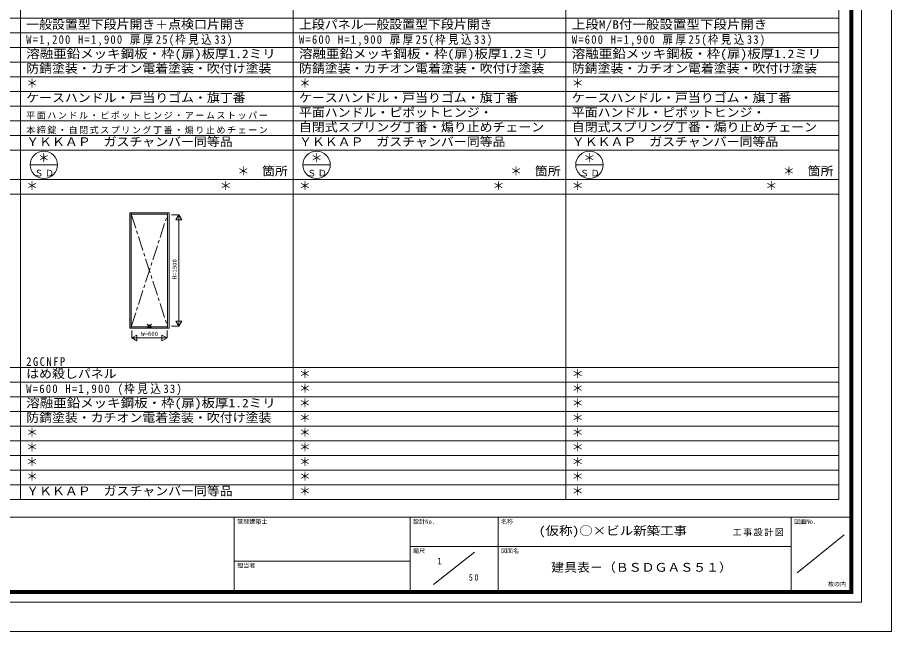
# Model space of a CAD drawing. Units: millimetres, scale not verified. Extents: x -14850 to 14850, y -10500 to 10500.
# Drawn here: x -49 to 14850, y -10500 to -30 of the extents above; entities that cross this region are included whole.
import ezdxf
from ezdxf.enums import TextEntityAlignment as Align

# ---------------------------------------------------------------- set-up
doc = ezdxf.new("R2010")
doc.units = ezdxf.units.MM
doc.header["$LTSCALE"] = 50
doc.linetypes.add('CHAIN1', pattern=[8, 5, -1, 1, -1])
doc.layers.add('0-0_0', color=7, linetype='Continuous')
for name, color, linetype, lineweight in [('0-1_USER1', 7, 'Continuous', 9), ('0-2_YKK_ZWAK', 7, 'Continuous', 9), ('0-3_YKK_11', 2, 'Continuous', 9), ('0-4_YKK_12', 4, 'Continuous', 9)]:
    doc.layers.add(name, color=color, linetype=linetype, lineweight=lineweight)
doc.styles.add('ＭＳ ゴシック', font='')
doc.styles.get('ＭＳ ゴシック').set_extended_font_data('MS Gothic')

msp = doc.modelspace()

# ---------------------------------------------------------------- linework, layer by layer
at = {"layer": '0-1_USER1'}
for p, q in [((14850, -10500), (14850, 10500)), ((14340.79, -9999.25), (14340.79, 9987.41)), ((14190.23, -9849.81), (14190.23, 9837.97)), ((14140.04, -9799.06), (14140.04, 9787.22)), ((14152.45, -9812.03), (14152.45, 9799.62)), ((14165.42, -9825), (14165.42, 9812.59)), ((14177.82, -9837.41), (14177.82, 9825.57)), ((0.04, -8247.06), (0.04, 9617.94)), ((4650.04, -8247.06), (4650.04, 9617.94)), ((9300.04, -8247.06), (9300.04, 9617.94)), ((13950.04, -8247.06), (13950.04, 9617.94)), ((-13949.96, -42.06), (13950.04, -42.06)), ((-13949.96, -292.06), (13950.04, -292.06)), ((-13949.96, -542.06), (13950.04, -542.06)), ((-13949.96, -792.06), (13950.04, -792.06)), ((-13949.96, -1042.06), (13950.04, -1042.06)), ((-13949.96, -1292.06), (13950.04, -1292.06)), ((-13949.96, -1542.06), (13950.04, -1542.06)), ((-13949.96, -1792.06), (13950.04, -1792.06)), ((-13949.96, -2042.06), (13950.04, -2042.06)), ((-13949.96, -2292.06), (13950.04, -2292.06)), ((166.71, -2542.06), (633.37, -2542.06)), ((4816.7, -2542.06), (5283.37, -2542.06)), ((9466.7, -2542.06), (9933.37, -2542.06)), ((-13949.96, -2792.06), (13950.04, -2792.06)), ((-13949.96, -3042.06), (13950.04, -3042.06)), ((-13949.96, -5997.06), (13950.04, -5997.06)), ((-13949.96, -6247.06), (13950.04, -6247.06)), ((-13949.96, -6497.06), (13950.04, -6497.06)), ((-13949.96, -6747.06), (13950.04, -6747.06)), ((-13949.96, -6997.06), (13950.04, -6997.06)), ((-13949.96, -7247.06), (13950.04, -7247.06)), ((-13949.96, -7497.06), (13950.04, -7497.06)), ((-13949.96, -7747.06), (13950.04, -7747.06)), ((-13949.96, -7997.06), (13950.04, -7997.06)), ((-13949.96, -8247.06), (13950.04, -8247.06)), ((-14190.23, -8550.56), (14190.23, -8550.56)), ((3646.81, -8550.56), (3646.81, -9849.81)), ((6644.55, -8550.56), (6644.55, -9849.81)), ((8143.42, -8550.56), (8143.42, -9849.81)), ((13140.79, -8550.56), (13140.79, -9849.81)), ((14040.23, -8848.87), (13240.6, -9498.5)), ((6644.55, -9049.62), (13140.79, -9049.62)), ((7744.17, -9148.87), (7043.8, -9699.25)), ((6644.55, -9299.44), (3646.81, -9299.44)), ((14165.42, -9825), (-14164.85, -9825)), ((14152.45, -9812.03), (-14152.44, -9812.03)), ((14140.04, -9799.06), (-14140.04, -9799.06)), ((14190.23, -9849.81), (-14190.23, -9849.81)), ((14177.82, -9837.41), (-14177.82, -9837.41)), ((14340.79, -9999.25), (-14340.23, -9999.25)), ((-14850, -10500), (14850, -10500))]:
    msp.add_line(p, q, dxfattribs=at)
for centre in [(400.04, -2542.06), (5050.04, -2542.06), (9700.04, -2542.06)]:
    msp.add_circle(centre, 233.33, dxfattribs=at)
at = {"layer": '0-2_YKK_ZWAK'}
for p, q in [((2164.68, -5329.92), (2235.4, -5259.21)), ((2164.68, -5259.21), (2235.4, -5329.92))]:
    msp.add_line(p, q, dxfattribs=at)
msp.add_circle((2200.04, -5294.56), 25, dxfattribs=at)
at = {"layer": '0-3_YKK_11'}
for p, q in [((2575.04, -3394.56), (2700.04, -3394.56)), ((2700.04, -3394.56), (2700.04, -5294.56)), ((2650.04, -5207.96), (2750.04, -5207.96)), ((2700.04, -5294.56), (2650.04, -5207.96)), ((2750.04, -5207.96), (2700.04, -5294.56)), ((2575.04, -5294.56), (2700.04, -5294.56)), ((1900.04, -5369.56), (1900.04, -5494.56)), ((1900.04, -5494.56), (1986.64, -5444.56)), ((1900.04, -5494.56), (2500.04, -5494.56)), ((1986.64, -5544.56), (1900.04, -5494.56)), ((1986.64, -5444.56), (1986.64, -5544.56)), ((2500.04, -5369.56), (2500.04, -5494.56))]:
    msp.add_line(p, q, dxfattribs=at)
for points in [[(2750.04, -3481.17), (2700.04, -3394.56), (2650.04, -3481.17)], [(2500.04, -5494.56), (2413.44, -5444.56), (2413.44, -5544.56)]]:
    msp.add_lwpolyline(points, close=True, dxfattribs=at)
at = {"layer": '0-4_YKK_12'}
for p, q in [((2535.04, -3359.56), (1865.04, -3359.56)), ((1865.04, -3359.56), (1865.04, -5329.56)), ((1890.04, -3359.56), (1890.04, -5329.56)), ((2510.04, -3384.56), (1890.04, -3384.56)), ((2510.04, -5329.56), (2510.04, -3359.56)), ((2535.04, -5329.56), (2535.04, -3359.56)), ((1865.04, -5329.56), (2535.04, -5329.56)), ((1890.04, -5304.56), (2510.04, -5304.56))]:
    msp.add_line(p, q, dxfattribs=at)
at = {"layer": '0-4_YKK_12', "linetype": 'CHAIN1'}
for p, q in [((1890.04, -5304.56), (2510.04, -3384.56)), ((1890.04, -3384.56), (2510.04, -5304.56))]:
    msp.add_line(p, q, dxfattribs=at)

# ---------------------------------------------------------------- texts
at = {"layer": '0-0_0', "style": 'ＭＳ ゴシック'}
for s, width, p in [('一般設置型下段片開き＋点検口片開き', 1.1, (100.04, -267.06)), ('上段パネル一般設置型下段片開き', 1.1, (4750.04, -267.06)), ('上段M/B付一般設置型下段片開き', 1.15, (9400.04, -267.06)), ('溶融亜鉛メッキ鋼板・枠(扉)板厚1.2ミリ', 1.15, (100.04, -767.06)), ('溶融亜鉛メッキ鋼板・枠(扉)板厚1.2ミリ', 1.15, (4750.04, -767.06)), ('溶融亜鉛メッキ鋼板・枠(扉)板厚1.2ミリ', 1.15, (9400.04, -767.06)), ('防錆塗装・カチオン電着塗装・吹付け塗装', 1.1, (100.04, -1017.06)), ('防錆塗装・カチオン電着塗装・吹付け塗装', 1.1, (4750.04, -1017.06)), ('防錆塗装・カチオン電着塗装・吹付け塗装', 1.1, (9400.04, -1017.06)), ('ケースハンドル・戸当りゴム・旗丁番', 1.1, (100.04, -1517.06)), ('ケースハンドル・戸当りゴム・旗丁番', 1.1, (4750.04, -1517.06)), ('ケースハンドル・戸当りゴム・旗丁番', 1.1, (9400.04, -1517.06)), ('平面ハンドル・ピポットヒンジ・', 1.1, (4750.04, -1767.06)), ('平面ハンドル・ピポットヒンジ・', 1.1, (9400.04, -1767.06)), ('自閉式スプリング丁番・煽り止めチェーン', 1.1, (4750.04, -2017.06)), ('自閉式スプリング丁番・煽り止めチェーン', 1.1, (9400.04, -2017.06)), ('ＹＫＫＡＰ\u3000ガスチャンバー同等品', 1.1, (100.04, -2267.06)), ('ＹＫＫＡＰ\u3000ガスチャンバー同等品', 1.1, (4750.04, -2267.06)), ('ＹＫＫＡＰ\u3000ガスチャンバー同等品', 1.1, (9400.04, -2267.06)), ('はめ殺しパネル', 1.1, (100.04, -6222.06)), ('溶融亜鉛メッキ鋼板・枠(扉)板厚1.2ミリ', 1.15, (100.04, -6722.06)), ('防錆塗装・カチオン電着塗装・吹付け塗装', 1.1, (100.04, -6972.06)), ('ＹＫＫＡＰ\u3000ガスチャンバー同等品', 1.1, (100.04, -8222.06))]:
    msp.add_text(s, height=146.6, dxfattribs=dict(at, width=width)).set_placement(p, align=Align.BOTTOM_LEFT)
for p in [(100.04, -1267.06), (4750.04, -1267.06), (9400.04, -1267.06), (9400.04, -1267.06), (300.04, -2542.06), (4950.04, -2542.06), (9600.04, -2542.06), (3700.04, -2767.06), (8350.04, -2767.06), (13000.04, -2767.06), (100.04, -3017.06), (3400.04, -3017.06), (4750.04, -3017.06), (8050.04, -3017.06), (9400.04, -3017.06), (12700.04, -3017.06), (4750.04, -6222.06), (9400.04, -6222.06), (4750.04, -6472.06), (9400.04, -6472.06), (4750.04, -6722.06), (9400.04, -6722.06), (4750.04, -6972.06), (9400.04, -6972.06), (100.04, -7222.06), (4750.04, -7222.06), (9400.04, -7222.06), (100.04, -7472.06), (4750.04, -7472.06), (9400.04, -7472.06), (100.04, -7722.06), (4750.04, -7722.06), (9400.04, -7722.06), (100.04, -7972.06), (4750.04, -7972.06), (9400.04, -7972.06), (4750.04, -8222.06), (9400.04, -8222.06)]:
    msp.add_text('＊', height=146.6, dxfattribs=at).set_placement(p, align=Align.BOTTOM_LEFT)
at = {"layer": '0-0_0', "attachment_point": 7, "style": 'ＭＳ ゴシック'}
for s, insert, char_height in [('\\T1.23;\\W0.9;W=1,200\\~H=1,900\\~扉厚25(枠見込33)', (100.04, -517.06), 146.6), ('\\T1.23;\\W0.9;W=600\\~H=1,900\\~扉厚25(枠見込33)', (4750.04, -517.06), 146.6), ('\\T1.23;\\W0.9;W=600\\~H=1,900\\~扉厚25(枠見込33)', (9400.04, -517.06), 146.6), ('\\T1.17;平面ハンドル・ピポットヒンジ・アームストッパー', (100.04, -1767.06), 110), ('\\T1.17;本締錠・自閉式スプリング丁番・煽り止めチェーン', (100.04, -2017.06), 110), ('\\T1.28;\\W0.9;2GCNFP', (100.04, -5972.06), 146.6), ('\\T1.24;\\W0.9;W=600\\~H=1,900\\~(枠見込33)', (100.04, -6472.06), 146.6)]:
    msp.add_mtext(s, dxfattribs=dict(at, insert=insert, char_height=char_height))
at = {"layer": '0-1_USER1', "style": 'ＭＳ ゴシック'}
for s, width, p in [('箇所', 1.1, (4120.04, -2767.06)), ('箇所', 1.1, (8770.04, -2767.06)), ('箇所', 1.1, (13420.04, -2767.06)), ('(仮称)○×ビル新築工事', 1.15, (8836.76, -8899.62)), ('建具表－（ＢＳＤＧＡＳ５１）', 1.1, (9050.09, -9524.62))]:
    msp.add_text(s, height=146.6, dxfattribs=dict(at, width=width)).set_placement(p, align=Align.BOTTOM_LEFT)
at = {"layer": '0-1_USER1', "color": 4, "style": 'ＭＳ ゴシック'}
for s, p in [('管理建築士', (3696.81, -8683.68)), ('設計No.', (6694.55, -8683.68)), ('名称', (8193.42, -8683.68)), ('図面No.', (13190.79, -8683.68)), ('縮尺', (6694.55, -9182.74)), ('図面名', (8193.42, -9182.74)), ('担当者', (3696.81, -9432.56)), ('枚の内', (13767.38, -9748.88))]:
    msp.add_text(s, height=73.31, dxfattribs=at).set_placement(p, align=Align.BOTTOM_LEFT)
at = {"layer": '0-1_USER1', "style": 'ＭＳ ゴシック'}
msp.add_text('1', height=110, dxfattribs=at).set_placement((7106.95, -9386.28), align=Align.BOTTOM_LEFT)
at = {"layer": '0-1_USER1', "char_height": 110, "attachment_point": 7, "style": 'ＭＳ ゴシック'}
for s, insert in [('\\T1.17;ＳＤ', (240.04, -2742.06)), ('\\T1.17;ＳＤ', (4890.04, -2742.06)), ('\\T1.17;ＳＤ', (9540.04, -2742.06)), ('\\T1.17;工事設計図', (12140.79, -8874.62)), ('\\T1.36;\\W0.9;50', (7643.84, -9633.46))]:
    msp.add_mtext(s, dxfattribs=dict(at, insert=insert))
at = {"layer": '0-3_YKK_11', "color": 4, "style": 'ＭＳ ゴシック'}
msp.add_text('H=1900', height=73.31, rotation=90, dxfattribs=at).set_placement((2688.04, -4494.56), align=Align.BOTTOM_LEFT)
msp.add_text('W=600', height=73.31, dxfattribs=at).set_placement((2060.04, -5482.56), align=Align.BOTTOM_LEFT)

doc.saveas('drawing.dxf')
